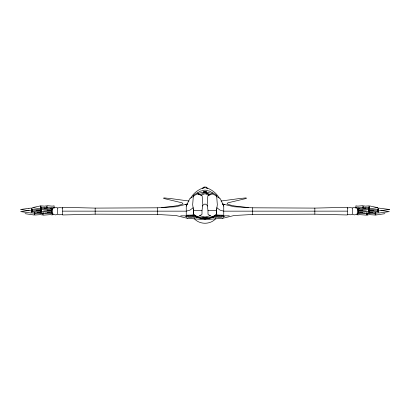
<?xml version="1.0" encoding="UTF-8"?>
<svg xmlns="http://www.w3.org/2000/svg" width="410" height="410" viewBox="0 0 410 410"><rect width="100%" height="100%" fill="white"/><g stroke="black" fill="none" stroke-linecap="round" stroke-linejoin="round"><path stroke-width="0.61" d="M32.134 210.181L32.134 213.051M40.933 210.181L40.933 213.056M54.12 207.265L41.046 207.337L41.046 208.782L44.669 208.295L46.566 208.731L46.566 206.338M41.574 210.017L41.574 213.215M34.783 212.349L34.783 215.024L40.667 214.625L42.63 215.03L42.63 212.805L43.224 212.805M51.937 209.044L51.937 208.136L50.45 208.408M52.09 211.616L52.09 212.349L51.568 212.447M223.763 215.573L223.747 206.112L222.717 204.026L234.105 206.763L252.534 207.803L314.839 208.101L347.332 207.316L347.332 214.963L314.839 214.174L252.534 214.476L234.105 215.511L222.717 218.294L205 219.663L187.283 218.294L175.895 215.511L157.466 214.476L95.161 214.174L62.668 214.963L62.668 207.316L95.161 208.101L157.466 207.803L175.895 206.763L187.283 204.026L186.253 206.112L186.237 215.573M193.505 210.525L193.505 214.317L197.753 217.008L202.002 214.317L202.002 210.525L202.832 204.718L202.15 195.847L197.753 193.879L193.356 195.847L192.674 204.718L193.505 210.525L202.002 210.525M193.628 212.134L193.633 209.156M193.689 213.984L193.689 208.833M205 191.332L206.732 191.982M216.311 213.984L216.311 208.833M216.495 210.525L216.495 214.317L212.247 217.008L207.998 214.317L207.998 210.525L207.168 204.718L207.849 195.847L212.247 193.879L216.644 195.847L217.326 204.718L216.495 210.525L207.998 210.525M252.534 214.476L252.534 207.803M314.839 208.101L314.839 214.174M357.909 211.616L357.909 210.883M363.434 206.338L363.434 208.731L365.33 208.295L368.954 208.782L368.954 206.384M366.776 214.184L366.776 215.178L359.626 214.62L357.776 214.953L357.776 213.687L366.776 213.687M367.37 215.03L367.37 213.687L375.217 213.687L375.217 215.024L369.333 214.625L367.37 215.03L367.37 212.805L366.776 212.805M368.426 213.215L368.426 210.017M369.067 213.056L369.067 210.181M375.796 213.687L375.796 215.024L384.898 213.687M377.866 213.051L377.933 208.06M377.933 209.495L377.933 210.93L371.096 210.499L368.99 210.935L368.99 208.552M204.154 187.913L204.313 186.945L203.765 188L202.622 188.308L204.159 186.955M186.253 206.112L189.733 198.66L193.971 195.965M222.717 218.294L223.491 216.726M190.737 198.097C193.361 193.248 198.127 189.748 203.211 187.836M202.314 206.046L203.032 205.113L205 203.944L206.968 205.113L207.685 206.046M215.834 218.576C210.299 224.813 199.701 224.813 194.166 218.576M212.406 216.608L213.308 217.361C207.931 219.15 202.068 219.15 196.692 217.361L197.594 216.608M198.999 217.643L196.692 217.361L197.615 216.644M193.269 207.675L189.876 210.181L186.145 211.16L62.668 211.14M193.136 195.596L197.333 192.695M197.041 193.284L200.111 191.244L205 190.061L209.889 191.244L212.959 193.284M221.8 215.834L223.04 215.194L217.52 215.065L215.04 215.834L229.257 215.834M197.784 193.899C202.202 191.588 207.798 191.588 212.216 193.899M52.224 214.461L53.1 214.107M199.752 194.735L205 192.608L210.248 194.735M201.079 195.262L205 193.72L208.921 195.262M57.733 208.06L59.388 207.48L62.725 207.978M57.441 214.302L55.75 214.881L53.331 214.44L52.09 212.662L52.09 210.602L52.823 208.582L53.695 207.814L55.934 207.26L57.441 207.798L57.733 214.22L59.388 214.794L62.725 214.302M190.993 215.527L192.48 215.065L194.96 215.834L180.743 215.834M197.077 216.752L194.478 217.484L192.92 217.044M213.446 216.316L215.522 215.732M217.08 217.044L215.522 217.484L212.923 216.752M203.268 191.982L204.364 191.69M203.17 192.039L205 191.583L206.83 192.039M185.556 204.436L187.283 204.026M210.402 215.711L205 216.998L199.598 215.711M192.141 215.363L194.212 214.886M210.402 217.935L205 219.078L199.598 217.935M39.878 210.397L36.393 210.458M369.594 212.949L371.173 212.621L377.256 213.015M161.658 207.675C168.725 206.409 176.238 206.763 182.947 203.908L182.158 202.847L163.57 198.435L163.836 197.897L170.452 198.532L188.984 201.033M207.404 218.325L205 218.776L202.596 218.325M51.568 210.258L49.584 210.617L47.119 210.433M200.803 218.402L205.559 217.361L213.308 217.361L212.385 216.644M46.566 205.84L44.669 206.138L41.046 205.897M347.275 207.978L350.611 207.48L352.267 208.06M29.069 210.463L20.674 211.616L30.899 212.985M52.28 208.265L47.145 208.895L47.145 205.682L52.28 206.122L54.12 205.851L54.12 208.208M211.001 217.643L213.308 217.361M379.101 212.985L389.326 211.616L380.931 210.463M221.016 201.038L239.548 198.532L246.164 197.897L246.43 198.435L227.842 202.847L227.053 203.908C233.761 206.763 241.275 206.409 248.342 207.675M359.626 212.759L362.604 212.523M44.654 212.985L49.584 212.616L51.568 212.98L51.568 210.786M362.881 210.433L360.416 210.617L358.432 210.258M43.568 210.955L49.953 210.494L51.937 210.858L51.937 208.664M364.516 208.172L365.792 208.08M369.333 212.754L372.859 212.513M368.954 205.897L365.33 206.138L363.434 205.84M32.744 213.015L38.827 212.621L40.405 212.949M373.607 210.458L370.122 210.397M217.607 217.469L221.779 217.223M355.88 207.265L369.538 207.337M192.48 215.065L186.96 215.194L188.2 215.834M40.462 207.337L41.046 207.337M31.442 209.495L51.937 209.495M358.063 209.495L378.558 209.495M347.332 211.14L223.855 211.16L220.124 210.181L216.731 207.675M31.508 211.616L51.568 211.616M358.432 211.616L378.491 211.616M34.204 212.8L34.783 212.8M375.217 212.8L375.796 212.8M34.783 213.687L42.63 213.687M43.224 213.687L52.224 213.687M185.32 216.608L197.041 216.608M212.959 216.608L224.68 216.608M196.692 217.361L204.441 217.361L209.197 218.402M188.221 217.223L192.392 217.469M205.84 186.955L206.235 188L207.378 188.308L205.84 186.955L205.846 187.913M37.141 212.513L40.667 212.754M366.432 210.955L360.047 210.494L358.063 210.858L358.063 208.136L359.549 208.408M44.208 208.08L45.484 208.172M365.346 212.985L360.416 212.616L358.432 212.98L358.432 210.786M47.396 212.523L50.374 212.759M357.72 208.265L362.855 208.895L362.855 205.682L357.72 206.122L355.88 205.851L355.88 208.208M347.275 214.302L350.611 214.794L352.267 214.22L352.559 207.798L354.066 207.26L356.305 207.814L357.177 208.582L357.909 210.602L357.909 212.662L356.669 214.44L354.25 214.881L352.559 214.302M25.102 213.687L34.204 215.024L34.204 212.349M357.909 212.349L358.432 212.447M215.788 214.886L217.859 215.363M222.717 204.026L224.444 204.436M194.478 215.732L196.554 216.316M217.52 215.065L219.007 215.527M206.789 187.836C211.873 189.748 216.639 193.248 219.263 198.097M356.9 214.107L357.776 214.461L357.776 212.913M205 192.608L209.71 194.545M198.22 193.94L199.204 194.504M216.029 195.965L220.267 198.66L223.747 206.112M212.667 192.695L216.864 195.596M186.509 216.726L187.283 218.294M378.491 210.181L378.491 213.051M375.796 212.349L375.796 214.579M375.217 212.349L375.217 215.024M368.349 208.429L368.349 210.443M366.776 212.698L366.776 214.568M216.367 209.156L216.367 212.134M157.466 207.803L157.466 214.476M95.161 208.101L95.161 214.174M52.224 212.913L52.224 214.953L50.374 214.62L43.224 215.178L43.224 212.698M41.651 208.429L41.651 210.443M41.046 206.384L41.046 208.295M41.01 208.552L41.01 210.935L38.904 210.499L32.067 210.93L32.067 208.06M31.508 210.181L31.508 213.051M40.462 205.897L32.451 207.619L40.462 208.782L40.462 205.897M377.548 207.619L369.538 208.782L369.538 205.897L377.548 207.619M28.895 208.341L20.5 209.495L31.442 210.93L31.442 208.06L28.895 208.341M389.5 209.495L378.558 210.93L378.558 208.06L389.5 209.495"/></g></svg>
